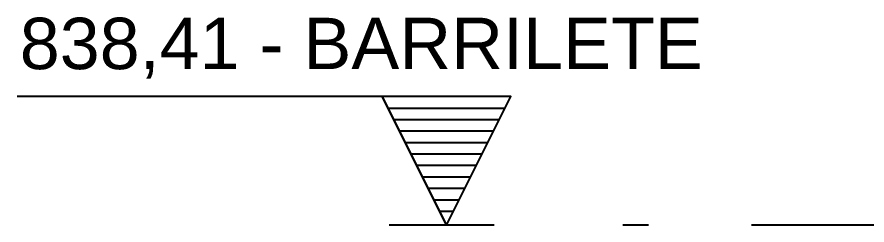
# Model space of a CAD drawing. Extents: x 0 to 119, y 0 to 84.
# Drawn here: x 57.349 to 60.653, y 34.691 to 35.501 of the extents above; entities that cross this region are included whole.
import ezdxf

# ---------------------------------------------------------------- set-up
doc = ezdxf.new("R2010")
doc.units = 0
doc.header["$MEASUREMENT"] = 0
doc.linetypes.add('ESTILO_TQS_0003', pattern=[1.5, 0.5, -0.4, 0.1, -0.5])
doc.layers.add('3', color=7, linetype='CONTINUOUS')
doc.styles.add('TQS_ARIAL', font='arial.ttf')

msp = doc.modelspace()

# ---------------------------------------------------------------- linework, layer by layer
at = {"layer": '3', "color": 7, "linetype": 'Continuous'}
for p, q in [((59.268856, 35.191044), (57.348856, 35.191044)), ((59.018856, 34.691044), (58.768855, 35.191044)), ((59.018856, 34.691044), (59.268856, 35.191044)), ((58.791151, 35.146452), (59.246561, 35.146452)), ((58.813447, 35.101861), (59.224265, 35.101861)), ((58.835743, 35.057269), (59.20197, 35.057269)), ((58.858038, 35.012678), (59.179674, 35.012678)), ((58.880334, 34.968087), (59.157378, 34.968086)), ((58.90263, 34.923495), (59.135083, 34.923495)), ((58.924926, 34.878903), (59.112787, 34.878904)), ((58.947222, 34.834311), (59.090491, 34.834312)), ((58.969518, 34.78972), (59.068195, 34.78972)), ((58.991813, 34.745129), (59.045899, 34.745129))]:
    msp.add_line(p, q, dxfattribs=at)
at = {"layer": '3', "color": 7, "linetype": 'ESTILO_TQS_0003'}
msp.add_line((72.703917, 34.691044), (58.795807, 34.691044), dxfattribs=at)
at = {"layer": '3', "color": 7, "linetype": 'Continuous'}
msp.add_lwpolyline([(58.768855, 35.191044), (59.018856, 34.691044), (59.268856, 35.191044), (58.768855, 35.191044)], dxfattribs=at)

# ---------------------------------------------------------------- texts
at = {"layer": '3', "color": 7, "linetype": 'Continuous', "style": 'TQS_ARIAL'}
msp.add_text('838,41 - BARRILETE', height=0.2, dxfattribs=at).set_placement((57.359589, 35.297791))

doc.saveas('drawing.dxf')
